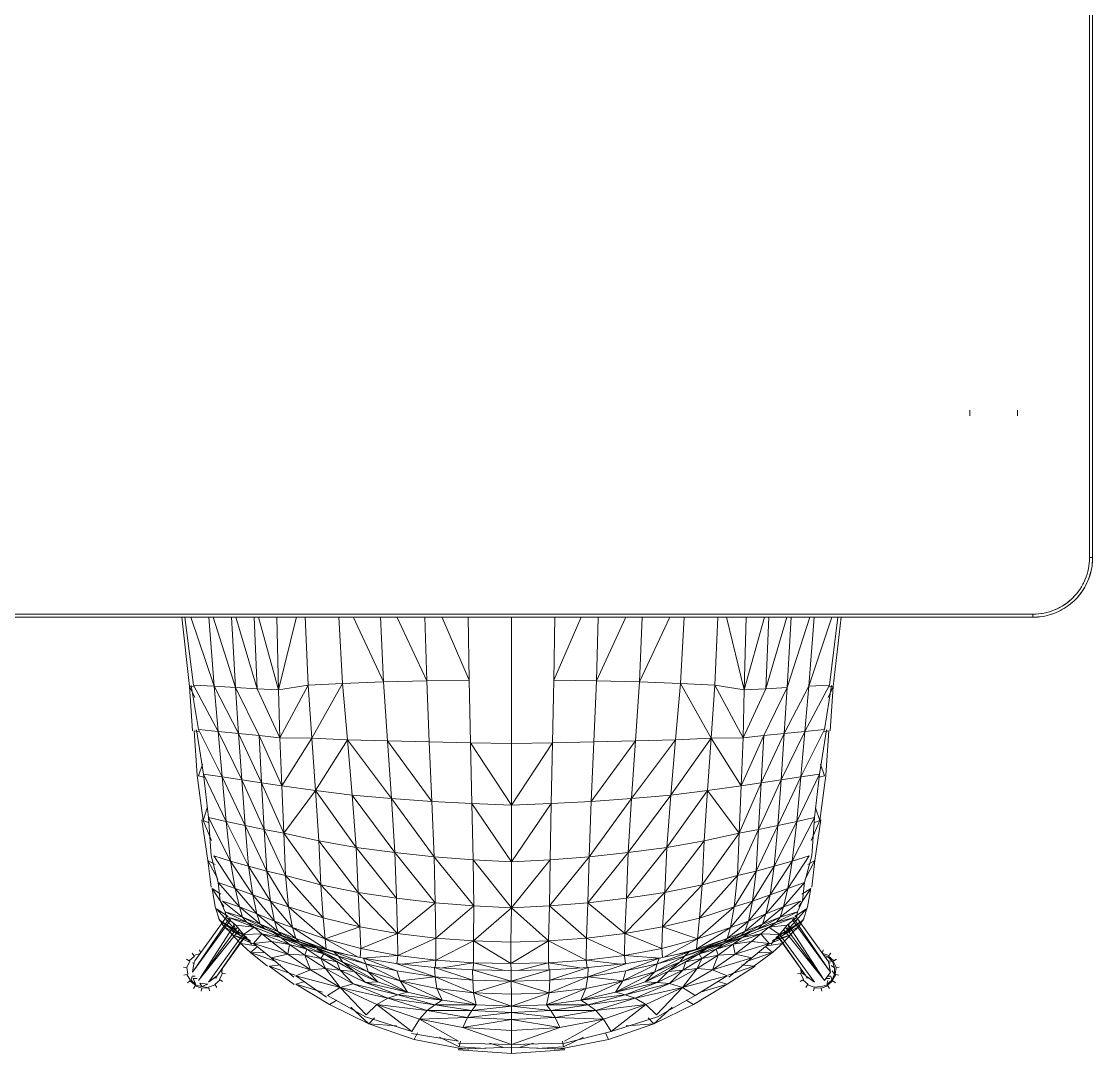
# Model space of a CAD drawing. Header units: millimetres. Extents: x 155927 to 295199, y -4084 to 97293.
# Drawn here: x 200464 to 201183, y 16152 to 16845 of the extents above; entities that cross this region are included whole.
import ezdxf

# ---------------------------------------------------------------- set-up
doc = ezdxf.new("R2010")
doc.units = ezdxf.units.MM
doc.header["$MEASUREMENT"] = 0
doc.layers.get('0').update_dxf_attribs({"linetype": 'CONTINUOUS'})
doc.layers.add('G-IMPT', color=8, linetype='CONTINUOUS', lineweight=9)

# ---------------------------------------------------------------- blocks, each defined once
blk = doc.blocks.new('OLA high stool - Kin high stool_dwg_KIN602 - GLIDES-1332775-Level 2')
at = {"layer": 'G-IMPT'}
for p, q in [((-8.325, 8.349), (-8.215, 8.496)), ((-8.264, 8.564), (-8.215, 8.496)), ((-8.203, 8.48), (-8.046, 8.574)), ((-8.066, 8.655), (-8.046, 8.574)), ((-8.041, 8.554), (-7.859, 8.581)), ((-7.848, 8.663), (-7.859, 8.581)), ((-7.859, 8.581), (-7.695, 8.499)), ((-7.643, 8.587), (-7.684, 8.516)), ((-7.684, 8.516), (-7.564, 8.377)), ((-8.413, 8.404), (-8.342, 8.359)), ((-8.342, 8.359), (-8.407, 8.184)), ((-8.325, 8.349), (-8.367, 8.178)), ((-8.367, 8.178), (-8.278, 8.234)), ((-8.308, 8.338), (-8.192, 8.463)), ((-8.308, 8.338), (-8.153, 8.41)), ((-8.298, 8.02), (-8.278, 8.234)), ((-8.192, 8.463), (-8.087, 8.441)), ((-8.153, 8.41), (-8.15, 8.309)), ((-8.087, 8.441), (-8.088, 8.354)), ((-7.738, 8.426), (-7.745, 8.372)), ((-7.483, 8.439), (-7.547, 8.389)), ((-7.547, 8.389), (-7.493, 8.226)), ((-7.392, 8.24), (-7.47, 8.219)), ((-8.407, 8.184), (-8.488, 8.199)), ((-8.48, 7.981), (-8.4, 7.998)), ((-8.407, 8.184), (-8.4, 7.998)), ((-8.4, 7.998), (-8.367, 8.178)), ((-8.322, 7.828), (-8.38, 8.002)), ((-8.367, 8.178), (-8.298, 8.02)), ((-8.389, 7.783), (-8.322, 7.828)), ((-8.185, 7.701), (-8.306, 7.84)), ((-8.229, 7.634), (-8.185, 7.701)), ((-8.01, 7.636), (-8.175, 7.718)), ((-8.133, 7.86), (-8.13, 7.788)), ((-8.13, 7.788), (-8.123, 7.847)), ((-7.893, 7.648), (-8.007, 7.656)), ((-8.025, 7.558), (-8.01, 7.636)), ((-8.185, -7.701), (-8.229, -7.634)), ((-8.01, -7.636), (-8.175, -7.718)), ((-8.01, -7.636), (-8.025, -7.558)), ((-8.322, -7.828), (-8.389, -7.783)), ((-8.322, -7.828), (-8.38, -8.002)), ((-8.185, -7.701), (-8.306, -7.84)), ((-8.133, -7.86), (-8.13, -7.788)), ((-8.13, -7.788), (-8.122, -7.846)), ((-8.004, -7.676), (-8.062, -7.763)), ((-7.893, -7.648), (-8.007, -7.656)), ((-8.004, -7.676), (-7.936, -7.679)), ((-8.488, -8.199), (-8.407, -8.184)), ((-8.4, -7.998), (-8.48, -7.981)), ((-8.4, -7.998), (-8.407, -8.184)), ((-8.407, -8.184), (-8.342, -8.359)), ((-8.38, -8.002), (-8.367, -8.178)), ((-8.325, -8.349), (-8.367, -8.178)), ((-8.342, -8.359), (-8.413, -8.404)), ((-8.325, -8.349), (-8.215, -8.496)), ((-8.308, -8.338), (-8.203, -8.357)), ((-8.308, -8.338), (-8.192, -8.463)), ((-8.203, -8.48), (-8.046, -8.574)), ((-8.192, -8.463), (-8.087, -8.441)), ((-8.192, -8.463), (-8.087, -8.441)), ((-8.192, -8.463), (-8.036, -8.535)), ((-8.153, -8.41), (-8.15, -8.309)), ((-8.087, -8.441), (-8.088, -8.354)), ((-8.036, -8.535), (-7.948, -8.474)), ((-8.036, -8.535), (-7.948, -8.474)), ((-7.866, -8.541), (-7.806, -8.451)), ((-7.866, -8.541), (-7.806, -8.451)), ((-7.866, -8.541), (-7.705, -8.482)), ((-7.738, -8.426), (-7.744, -8.372)), ((-7.705, -8.482), (-7.58, -8.365)), ((-7.705, -8.482), (-7.684, -8.376)), ((-7.705, -8.482), (-7.684, -8.376)), ((-7.684, -8.516), (-7.564, -8.377)), ((-7.58, -8.365), (-7.593, -8.299)), ((-7.58, -8.365), (-7.593, -8.299)), ((-7.58, -8.365), (-7.528, -8.251)), ((-7.547, -8.389), (-7.493, -8.226)), ((-7.547, -8.389), (-7.483, -8.439)), ((-7.47, -8.219), (-7.392, -8.24)), ((-8.215, -8.496), (-8.264, -8.564)), ((-8.046, -8.574), (-8.066, -8.655)), ((-8.041, -8.554), (-7.859, -8.581)), ((-8.036, -8.535), (-7.866, -8.541)), ((-7.859, -8.581), (-7.695, -8.499)), ((-7.859, -8.581), (-7.848, -8.663)), ((-7.684, -8.516), (-7.643, -8.587))]:
    blk.add_line(p, q, dxfattribs=at)
blk = doc.blocks.new('OLA high stool - Kin high stool_dwg_KIN602 - FRAME-1332777-Level 2')
at = {"layer": 'G-IMPT'}
for p, q in [((0.082, 16.677), (0.046, 16.703)), ((0.266, 16.861), (0.302, 16.835)), ((0.266, 16.861), (0.53, 16.819)), ((0.272, 16.857), (0.528, 16.816)), ((1.689, 15.884), (0.302, 16.835)), ((0.302, 16.835), (1.651, 15.849)), ((0.566, 16.793), (0.53, 16.819)), ((1.757, 15.93), (0.566, 16.793)), ((1.269, 15.517), (0, 16.437)), ((0.155, 16.219), (0, 16.437)), ((1.531, 15.739), (0.082, 16.677)), ((0.082, 16.677), (1.455, 15.673)), ((0.082, 16.677), (1.391, 15.62)), ((0.156, 16.222), (0.031, 16.396)), ((0.191, 16.192), (0.155, 16.218)), ((1.227, 15.473), (0.191, 16.192)), ((0.191, 16.192), (1.215, 15.46)), ((0, 0.425), (1.269, 1.344)), ((1.391, 1.242), (0.082, 0.184)), ((0.082, 0.184), (1.455, 1.188)), ((0.191, 0.669), (1.214, 1.401)), ((0.191, 0.669), (1.227, 1.388)), ((1.531, 1.122), (0.082, 0.184)), ((0.302, 0.026), (1.651, 1.013)), ((0.302, 0.026), (1.689, 0.978)), ((0.566, 0.068), (1.757, 0.931)), ((0, 0.425), (0.155, 0.643)), ((0.156, 0.64), (0.031, 0.465)), ((0.191, 0.669), (0.155, 0.643)), ((0.082, 0.184), (0.046, 0.158)), ((0.046, 0.158), (0.266, 0)), ((0.266, 0), (0.53, 0.043)), ((0.266, 0), (0.302, 0.026)), ((0.529, 0.044), (0.272, 0.004)), ((0.566, 0.068), (0.53, 0.043))]:
    blk.add_line(p, q, dxfattribs=at)
blk = doc.blocks.new('OLA high stool - Kin high stool_dwg_KIN602 - SHELL-V529-Level 2')
at = {"layer": 'G-IMPT'}
for p, q in [((-0.434, 8.506), (-1.605, 8.425)), ((-0.434, 8.506), (-0.723, 8.366)), ((-0.441, 8.398), (-0.434, 8.506)), ((-0.434, 8.506), (1.402, 8.713)), ((-0.397, 8.403), (1.402, 8.628)), ((-3.975, 8.149), (-2.784, 8.305)), ((-2.827, 8.128), (-2.792, 8.268)), ((-2.823, 7.646), (-1.571, 8.268)), ((-2.484, 8.166), (-2.792, 8.268)), ((-2.784, 8.305), (-1.609, 8.385)), ((-2.748, 8.137), (-1.576, 8.326)), ((-1.609, 8.385), (-1.628, 8.262)), ((-1.622, 7.753), (-0.397, 8.403)), ((-1.571, 8.268), (-1.622, 7.753)), ((-1.571, 8.268), (-0.404, 8.462)), ((-0.428, 7.859), (1.402, 8.471)), ((-0.397, 8.403), (-0.428, 7.859)), ((-5.733, 7.939), (-5.031, 8.022)), ((-4.908, 7.939), (-5.61, 7.749)), ((-5.031, 8.022), (-5.527, 7.763)), ((-5.031, 8.022), (-5.141, 7.829)), ((-5.047, 7.421), (-3.9, 8.007)), ((-3.961, 8.18), (-5.031, 8.022)), ((-3.9, 8.007), (-4.908, 7.939)), ((-3.975, 8.149), (-4.506, 7.925)), ((-4.038, 7.988), (-3.975, 8.149)), ((-4.004, 7.539), (-2.748, 8.137)), ((-3.9, 8.007), (-4.004, 7.539)), ((-3.638, 8.037), (-3.975, 8.149)), ((-3.9, 8.007), (-2.748, 8.137)), ((-2.748, 8.137), (-2.823, 7.646)), ((-0.428, 7.859), (1.403, 8.001)), ((-6.611, 7.712), (-6.98, 7.22)), ((-6.308, 7.795), (-6.884, 7.283)), ((-6.884, 7.283), (-6.611, 7.712)), ((-6.559, 7.738), (-6.783, 7.59)), ((-6.26, 7.828), (-6.611, 7.712)), ((-6.308, 7.795), (-6.511, 7.487)), ((-6.095, 7.695), (-6.386, 7.561)), ((-5.773, 7.909), (-6.26, 7.828)), ((-6.259, 7.187), (-5.61, 7.749)), ((-5.773, 7.909), (-6.247, 7.599)), ((-5.61, 7.749), (-6.095, 7.695)), ((-5.92, 7.678), (-5.773, 7.909)), ((-5.769, 7.303), (-4.91, 7.869)), ((-5.61, 7.749), (-5.769, 7.303)), ((-5.047, 7.421), (-4.91, 7.869)), ((-4.111, 7.04), (-2.823, 7.646)), ((-2.823, 7.646), (-4.004, 7.539)), ((-2.904, 7.127), (-1.622, 7.753)), ((-2.823, 7.646), (-2.904, 7.127)), ((-2.823, 7.646), (-1.622, 7.753)), ((-1.677, 7.21), (-0.428, 7.859)), ((-1.622, 7.753), (-1.677, 7.21)), ((-1.622, 7.753), (-0.428, 7.859)), ((-0.461, 7.289), (1.403, 7.886)), ((-0.428, 7.859), (-0.461, 7.289)), ((-6.962, 7.409), (-7.228, 7.164)), ((-6.783, 7.59), (-7.149, 6.902)), ((-6.783, 7.59), (-7.027, 7.157)), ((-6.74, 7.626), (-7.002, 7.356)), ((-6.795, 6.801), (-6.538, 7.471)), ((-6.541, 7.529), (-6.741, 7.285)), ((-6.662, 7.001), (-6.386, 7.561)), ((-6.662, 7.001), (-6.538, 7.471)), ((-6.386, 7.561), (-6.541, 7.529)), ((-6.529, 7.104), (-6.103, 7.637)), ((-6.529, 7.104), (-6.386, 7.561)), ((-6.259, 7.187), (-6.103, 7.637)), ((-5.939, 6.838), (-5.047, 7.421)), ((-5.769, 7.303), (-5.047, 7.421)), ((-5.185, 6.946), (-4.004, 7.539)), ((-5.185, 6.946), (-5.047, 7.421)), ((-5.047, 7.421), (-4.004, 7.539)), ((-4.004, 7.539), (-4.111, 7.04)), ((-0.461, 7.289), (1.403, 7.396)), ((-7.461, 6.9), (-7.191, 7.197)), ((-7.228, 7.164), (-7.287, 6.741)), ((-7.002, 7.356), (-7.257, 6.779)), ((-6.985, 7.081), (-7.247, 6.867)), ((-7.161, 6.888), (-7.027, 7.157)), ((-7.002, 7.356), (-7.149, 6.902)), ((-7.027, 7.157), (-7.149, 6.902)), ((-6.884, 7.283), (-7.072, 6.985)), ((-7.002, 7.18), (-6.884, 7.283)), ((-7.001, 7.063), (-6.884, 7.283)), ((-6.741, 7.285), (-6.985, 7.081)), ((-6.97, 6.594), (-6.985, 7.081)), ((-6.985, 7.081), (-6.795, 6.801)), ((-6.668, 7.352), (-6.884, 7.283)), ((-6.84, 6.521), (-6.529, 7.104)), ((-6.795, 6.801), (-6.741, 7.285)), ((-6.715, 6.636), (-6.259, 7.187)), ((-6.529, 7.104), (-6.715, 6.636)), ((-6.662, 7.001), (-6.529, 7.104)), ((-6.529, 7.104), (-6.259, 7.187)), ((-6.444, 6.724), (-5.769, 7.303)), ((-6.444, 6.724), (-6.259, 7.187)), ((-6.259, 7.187), (-5.769, 7.303)), ((-5.769, 7.303), (-5.939, 6.838)), ((-4.213, 6.533), (-2.904, 7.127)), ((-4.111, 7.04), (-2.904, 7.127)), ((-2.982, 6.602), (-1.677, 7.21)), ((-2.904, 7.127), (-2.982, 6.602)), ((-2.904, 7.127), (-1.677, 7.21)), ((-1.731, 6.668), (-0.461, 7.289)), ((-1.731, 6.668), (-1.677, 7.21)), ((-1.677, 7.21), (-0.461, 7.289)), ((-0.461, 7.289), (-0.493, 6.722)), ((-0.493, 6.722), (1.403, 7.281)), ((-7.461, 6.9), (-7.822, 6.442)), ((-7.461, 6.9), (-7.701, 6.215)), ((-7.229, 6.813), (-7.602, 6.35)), ((-7.504, 5.91), (-7.229, 6.813)), ((-7.47, 6.514), (-7.461, 6.9)), ((-7.309, 6.714), (-7.461, 6.9)), ((-7.176, 6.343), (-7.229, 6.813)), ((-7.229, 6.813), (-6.97, 6.594)), ((-7.075, 7.042), (-7.119, 6.934)), ((-7.071, 6.094), (-6.795, 6.801)), ((-6.97, 6.594), (-6.795, 6.801)), ((-6.931, 6.309), (-6.662, 7.001)), ((-6.84, 6.521), (-6.662, 7.001)), ((-6.795, 6.801), (-6.662, 7.001)), ((-6.632, 6.261), (-5.939, 6.838)), ((-6.444, 6.724), (-5.939, 6.838)), ((-6.107, 6.368), (-5.185, 6.946)), ((-5.939, 6.838), (-6.107, 6.368)), ((-5.939, 6.838), (-5.185, 6.946)), ((-5.315, 6.465), (-4.111, 7.04)), ((-5.315, 6.465), (-5.185, 6.946)), ((-5.185, 6.946), (-4.111, 7.04)), ((-4.111, 7.04), (-4.213, 6.533)), ((-0.493, 6.722), (1.404, 6.8)), ((-6.97, 6.594), (-7.249, 5.861)), ((-7.176, 6.343), (-6.97, 6.594)), ((-7.104, 5.833), (-6.84, 6.521)), ((-7.071, 6.094), (-6.97, 6.594)), ((-7.004, 6.109), (-6.715, 6.636)), ((-6.953, 6.25), (-6.84, 6.521)), ((-6.931, 6.309), (-6.84, 6.521)), ((-6.913, 6.172), (-6.444, 6.724)), ((-6.913, 6.172), (-6.715, 6.636)), ((-6.715, 6.636), (-6.84, 6.521)), ((-6.715, 6.636), (-6.444, 6.724)), ((-6.632, 6.261), (-6.444, 6.724)), ((-5.432, 5.974), (-4.213, 6.533)), ((-4.213, 6.533), (-5.315, 6.465)), ((-4.306, 6.017), (-2.982, 6.602)), ((-4.213, 6.533), (-4.306, 6.017)), ((-4.213, 6.533), (-2.982, 6.602)), ((-3.057, 6.07), (-1.731, 6.668)), ((-2.982, 6.602), (-3.057, 6.07)), ((-1.731, 6.668), (-2.982, 6.602)), ((-0.493, 6.722), (-1.786, 6.121)), ((-1.786, 6.121), (-1.731, 6.668)), ((-0.493, 6.722), (-0.525, 6.154)), ((-0.525, 6.154), (1.404, 6.684)), ((-8.309, 5.741), (-7.829, 6.402)), ((-7.602, 6.35), (-8.113, 5.749)), ((-7.829, 6.402), (-8.065, 5.719)), ((-7.926, 5.31), (-7.602, 6.35)), ((-7.829, 6.402), (-7.791, 6.093)), ((-7.602, 6.35), (-7.504, 5.91)), ((-7.504, 5.91), (-7.176, 6.343)), ((-7.249, 5.861), (-7.176, 6.343)), ((-6.931, 6.309), (-7.222, 5.62)), ((-7.104, 5.833), (-6.931, 6.309)), ((-7.091, 5.7), (-6.632, 6.261)), ((-6.931, 6.309), (-7.071, 6.094)), ((-6.913, 6.172), (-6.632, 6.261)), ((-6.802, 5.788), (-6.107, 6.368)), ((-6.802, 5.788), (-6.632, 6.261)), ((-6.632, 6.261), (-6.107, 6.368)), ((-6.258, 5.888), (-5.315, 6.465)), ((-6.107, 6.368), (-6.258, 5.888)), ((-6.107, 6.368), (-5.315, 6.465)), ((-5.432, 5.974), (-5.315, 6.465)), ((-7.071, 6.094), (-7.377, 5.411)), ((-7.071, 6.094), (-7.249, 5.861)), ((-7.222, 5.62), (-7.071, 6.094)), ((-7.141, 5.722), (-6.913, 6.172)), ((-7.091, 5.7), (-6.913, 6.172)), ((-6.913, 6.172), (-7.019, 6.067)), ((-6.552, 4.975), (-5.432, 5.974)), ((-6.258, 5.888), (-5.432, 5.974)), ((-5.678, 5.037), (-4.306, 6.017)), ((-5.678, 5.037), (-5.432, 5.974)), ((-5.432, 5.974), (-4.306, 6.017)), ((-4.306, 6.017), (-4.515, 5.088)), ((-4.306, 6.017), (-3.057, 6.07)), ((-4.306, 6.017), (-3.185, 5.176)), ((-3.057, 6.07), (-3.185, 5.176)), ((-3.057, 6.07), (-1.786, 6.121)), ((-3.057, 6.07), (-1.797, 5.276)), ((-1.797, 5.276), (-1.786, 6.121)), ((-1.786, 6.121), (-0.525, 6.154)), ((-1.786, 6.121), (-0.399, 5.369)), ((1.404, 6.204), (-0.525, 6.154)), ((-0.525, 6.154), (1.405, 5.68)), ((-0.525, 6.154), (-0.399, 5.369)), ((-8.835, 4.811), (-8.303, 5.701)), ((-8.644, 4.891), (-8.078, 5.701)), ((-8.303, 5.701), (-8.514, 4.995)), ((-8.392, 4.523), (-8.078, 5.701)), ((-8.228, 5.458), (-8.303, 5.701)), ((-7.926, 5.31), (-8.078, 5.701)), ((-7.504, 5.91), (-7.926, 5.31)), ((-7.533, 5.461), (-7.504, 5.91)), ((-7.533, 5.461), (-7.249, 5.861)), ((-7.249, 5.861), (-7.504, 5.91)), ((-7.378, 4.894), (-6.802, 5.788)), ((-7.378, 4.894), (-7.091, 5.7)), ((-7.249, 5.861), (-7.377, 5.411)), ((-7.35, 5.185), (-7.104, 5.833)), ((-7.327, 5.128), (-7.091, 5.7)), ((-7.265, 5.354), (-7.104, 5.833)), ((-7.222, 5.62), (-7.104, 5.833)), ((-7.178, 5.613), (-7.091, 5.7)), ((-7.107, 4.921), (-6.258, 5.888)), ((-7.107, 4.921), (-6.802, 5.788)), ((-6.802, 5.788), (-7.091, 5.7)), ((-6.802, 5.788), (-6.258, 5.888)), ((-6.258, 5.888), (-6.552, 4.975)), ((-7.533, 5.461), (-7.926, 5.31)), ((-7.891, 4.911), (-7.533, 5.461)), ((-7.623, 5.036), (-7.533, 5.461)), ((-7.377, 5.411), (-7.623, 5.036)), ((-7.377, 5.411), (-7.533, 5.461)), ((-7.222, 5.62), (-7.498, 4.96)), ((-7.498, 4.96), (-7.377, 5.411)), ((-7.377, 5.411), (-7.222, 5.62)), ((-7.222, 5.62), (-7.353, 5.185)), ((1.405, 5.454), (-0.399, 5.369)), ((-7.926, 5.31), (-8.392, 4.523)), ((-7.891, 4.911), (-7.926, 5.31)), ((-7.723, 4.452), (-7.365, 5.145)), ((-7.56, 4.571), (-7.265, 5.354)), ((-7.56, 4.571), (-7.365, 5.145)), ((-7.365, 5.145), (-7.498, 4.96)), ((-7.445, 4.695), (-7.265, 5.354)), ((-7.265, 5.354), (-7.346, 5.185)), ((-4.692, 4.102), (-3.185, 5.176)), ((-4.515, 5.088), (-3.185, 5.176)), ((-3.307, 4.208), (-3.185, 5.176)), ((-3.185, 5.176), (-1.797, 5.276)), ((-3.185, 5.176), (-1.841, 4.334)), ((-1.797, 5.276), (-1.841, 4.334)), ((-0.399, 5.369), (-1.797, 5.276)), ((-1.797, 5.276), (-0.352, 4.46)), ((-0.399, 5.369), (-0.352, 4.46)), ((-9.161, 3.857), (-8.6, 4.857)), ((-8.6, 4.857), (-8.392, 4.523)), ((-7.891, 4.911), (-8.392, 4.523)), ((-7.891, 4.911), (-8.289, 4.181)), ((-7.965, 4.146), (-7.498, 4.96)), ((-7.928, 4.528), (-7.623, 5.036)), ((-7.928, 4.528), (-7.891, 4.911)), ((-7.623, 5.036), (-7.891, 4.911)), ((-7.723, 4.452), (-7.498, 4.96)), ((-7.708, 4.611), (-7.623, 5.036)), ((-7.708, 4.611), (-7.498, 4.96)), ((-7.498, 4.96), (-7.623, 5.036)), ((-7.586, 4.046), (-7.107, 4.921)), ((-7.518, 4.363), (-7.378, 4.894)), ((-7.472, 4.571), (-7.378, 4.894)), ((-7.378, 4.894), (-7.107, 4.921)), ((-7.107, 4.921), (-7.355, 3.982)), ((-6.552, 4.975), (-7.107, 4.921)), ((-7.107, 4.921), (-6.787, 4.004)), ((-6.787, 4.004), (-5.678, 5.037)), ((-6.787, 4.004), (-6.552, 4.975)), ((-6.552, 4.975), (-5.678, 5.037)), ((-5.877, 4.047), (-4.515, 5.088)), ((-5.678, 5.037), (-5.877, 4.047)), ((-5.678, 5.037), (-4.515, 5.088)), ((-4.515, 5.088), (-4.692, 4.102)), ((-9.351, 3.765), (-8.835, 4.811)), ((-8.72, 4.618), (-8.835, 4.811)), ((-7.973, 3.786), (-7.56, 4.571)), ((-7.965, 4.146), (-7.708, 4.611)), ((-7.708, 4.611), (-7.928, 4.528)), ((-7.767, 3.851), (-7.445, 4.695)), ((-7.767, 3.851), (-7.56, 4.571)), ((-7.723, 4.452), (-7.56, 4.571)), ((-7.616, 3.911), (-7.445, 4.695)), ((-7.56, 4.571), (-7.445, 4.695)), ((-0.352, 4.46), (1.406, 4.56)), ((-8.906, 4.247), (-9.351, 3.765)), ((-9.111, 3.837), (-8.392, 4.523)), ((-8.392, 4.523), (-8.843, 3.556)), ((-8.392, 4.523), (-8.675, 3.27)), ((-8.392, 4.523), (-8.289, 4.181)), ((-7.928, 4.528), (-8.289, 4.181)), ((-7.928, 4.528), (-8.261, 3.856)), ((-8.242, 3.532), (-7.723, 4.452)), ((-7.973, 3.786), (-7.723, 4.452)), ((-7.965, 4.146), (-7.928, 4.528)), ((-7.723, 4.452), (-7.965, 4.146)), ((-3.394, 3.168), (-1.841, 4.334)), ((-3.307, 4.208), (-1.841, 4.334)), ((-1.867, 3.272), (-1.841, 4.334)), ((-1.841, 4.334), (-0.352, 4.46)), ((-0.352, 4.46), (-0.307, 3.377)), ((-8.675, 3.27), (-8.289, 4.181)), ((-8.289, 4.181), (-8.585, 3.006)), ((-7.965, 4.146), (-8.261, 3.856)), ((-8.242, 3.532), (-7.965, 4.146)), ((-7.597, 3.995), (-7.355, 3.982)), ((-7.355, 3.982), (-7.541, 3.001)), ((-7.355, 3.982), (-6.787, 4.004)), ((-7.355, 3.982), (-6.963, 3.009)), ((-6.963, 3.009), (-5.877, 4.047)), ((-6.787, 4.004), (-6.963, 3.009)), ((-6.787, 4.004), (-5.877, 4.047)), ((-6.024, 3.035), (-4.692, 4.102)), ((-6.024, 3.035), (-5.877, 4.047)), ((-5.877, 4.047), (-4.692, 4.102)), ((-4.821, 3.081), (-3.307, 4.208)), ((-4.692, 4.102), (-4.821, 3.081)), ((-4.692, 4.102), (-3.307, 4.208)), ((-3.307, 4.208), (-3.394, 3.168)), ((-0.307, 3.377), (1.406, 4.184)), ((-9.761, 2.567), (-9.351, 3.765)), ((-9.554, 2.632), (-9.161, 3.857)), ((-9.351, 3.765), (-9.406, 3.035)), ((-9.192, 3.616), (-9.351, 3.765)), ((-9.111, 3.837), (-8.843, 3.556)), ((-8.261, 3.856), (-8.585, 3.006)), ((-8.261, 3.856), (-8.509, 2.746)), ((-8.509, 2.746), (-7.973, 3.786)), ((-8.261, 3.856), (-8.242, 3.532)), ((-8.242, 3.532), (-7.973, 3.786)), ((-8.217, 2.942), (-7.767, 3.851)), ((-8.217, 2.942), (-7.973, 3.786)), ((-7.973, 3.786), (-7.767, 3.851)), ((-7.948, 3.026), (-7.616, 3.911)), ((-7.767, 3.851), (-7.948, 3.026)), ((-7.767, 3.851), (-7.616, 3.911)), ((-7.754, 3.053), (-7.616, 3.911)), ((-7.61, 3.939), (-7.541, 3.001)), ((-9.554, 2.632), (-8.843, 3.556)), ((-8.843, 3.556), (-9.228, 2.432)), ((-8.843, 3.556), (-8.996, 2.227)), ((-8.843, 3.556), (-8.675, 3.27)), ((-8.242, 3.532), (-8.509, 2.746)), ((-0.307, 3.377), (1.407, 3.456)), ((-8.675, 3.27), (-8.996, 2.227)), ((-8.675, 3.27), (-8.851, 2.028)), ((-8.585, 3.006), (-8.675, 3.27)), ((-4.935, 2.045), (-3.394, 3.168)), ((-4.821, 3.081), (-3.394, 3.168)), ((-3.471, 2.102), (-1.867, 3.272)), ((-3.394, 3.168), (-3.471, 2.102)), ((-3.394, 3.168), (-1.867, 3.272)), ((-1.867, 3.272), (-1.895, 2.171)), ((-0.307, 3.377), (-1.867, 3.272)), ((-0.307, 3.377), (-0.279, 2.24)), ((-8.585, 3.006), (-8.851, 2.028)), ((-8.585, 3.006), (-8.727, 1.831)), ((-8.727, 1.831), (-8.217, 2.942)), ((-8.585, 3.006), (-8.509, 2.746)), ((-8.509, 2.746), (-8.217, 2.942)), ((-8.217, 2.942), (-8.417, 1.968)), ((-7.948, 3.026), (-8.217, 2.942)), ((-8.106, 2.018), (-8.217, 2.942)), ((-8.106, 2.018), (-7.754, 3.053)), ((-8.106, 2.018), (-7.948, 3.026)), ((-7.863, 2.033), (-7.754, 3.053)), ((-7.772, 2.888), (-7.664, 1.994)), ((-7.541, 3.001), (-7.764, 3.025)), ((-7.541, 3.001), (-7.664, 1.994)), ((-6.963, 3.009), (-7.541, 3.001)), ((-7.541, 3.001), (-7.084, 1.999)), ((-6.963, 3.009), (-7.084, 1.999)), ((-6.963, 3.009), (-6.024, 3.035)), ((-6.148, 2.013), (-6.963, 3.009)), ((-6.148, 2.013), (-4.821, 3.081)), ((-6.148, 2.013), (-6.024, 3.035)), ((-6.024, 3.035), (-4.821, 3.081)), ((-4.821, 3.081), (-4.935, 2.045)), ((-0.279, 2.24), (1.407, 3.026)), ((-9.994, 1.391), (-9.761, 2.567)), ((-9.604, 2.642), (-9.807, 1.398)), ((-9.584, 2.486), (-9.761, 2.567)), ((-9.228, 2.432), (-9.554, 2.632)), ((-8.727, 1.831), (-8.509, 2.746)), ((-9.807, 1.398), (-9.228, 2.432)), ((-9.447, 1.28), (-9.228, 2.432)), ((-9.228, 2.432), (-8.996, 2.227)), ((-9.228, 2.432), (-9.179, 1.159)), ((-0.279, 2.24), (1.408, 2.29)), ((-8.996, 2.227), (-9.179, 1.159)), ((-8.996, 2.227), (-9.001, 1.044)), ((-8.851, 2.028), (-9.001, 1.044)), ((-8.996, 2.227), (-8.851, 2.028)), ((-8.851, 2.028), (-8.727, 1.831)), ((-8.851, 2.028), (-8.847, 0.931)), ((-8.529, 1), (-8.106, 2.018)), ((-8.417, 1.968), (-8.106, 2.018)), ((-8.193, 1.022), (-7.863, 2.033)), ((-8.193, 1.022), (-8.106, 2.018)), ((-7.863, 2.033), (-8.106, 2.018)), ((-7.922, 1.026), (-7.863, 2.033)), ((-7.87, 2.012), (-7.664, 1.994)), ((-7.664, 1.994), (-7.733, 0.999)), ((-7.664, 1.994), (-7.084, 1.999)), ((-7.664, 1.994), (-7.159, 1)), ((-7.159, 1), (-7.084, 1.999)), ((-7.084, 1.999), (-6.148, 2.013)), ((-6.231, 0.998), (-7.084, 1.999)), ((-6.231, 0.998), (-4.935, 2.045)), ((-6.148, 2.013), (-6.231, 0.998)), ((-6.148, 2.013), (-4.935, 2.045)), ((-4.935, 2.045), (-5.013, 1.015)), ((-4.935, 2.045), (-3.471, 2.102)), ((-3.471, 2.102), (-3.526, 1.044)), ((-3.471, 2.102), (-1.895, 2.171)), ((-1.895, 2.171), (-1.919, 1.08)), ((-1.895, 2.171), (-0.279, 2.24)), ((-0.279, 2.24), (-0.27, 1.115)), ((-9.704, 1.902), (-9.955, 1.379)), ((-8.847, 0.931), (-8.417, 1.968)), ((-8.847, 0.931), (-8.727, 1.831)), ((-8.727, 1.831), (-8.417, 1.968)), ((-8.417, 1.968), (-8.529, 1)), ((-7.872, 1.826), (-7.733, 0.999)), ((-0.27, 1.115), (1.408, 1.843)), ((-10.136, 0.001), (-10.033, 1.403)), ((-10.021, 1.13), (-9.994, 1.391)), ((-9.97, 0), (-10.02, 1.412)), ((-9.955, 1.379), (-10, 0.674)), ((-9.811, 1.346), (-9.955, 1.379)), ((-9.899, 0), (-9.859, 1.407)), ((-9.899, 0), (-9.447, 1.28)), ((-9.523, 0), (-9.447, 1.28)), ((-9.179, 1.159), (-9.447, 1.28)), ((-9.447, 1.28), (-9.239, 0)), ((-9.179, 1.159), (-9.239, 0)), ((-9.179, 1.159), (-9.001, 1.044)), ((-9.179, 1.159), (-9.05, 0)), ((-0.27, 1.115), (1.409, 1.14)), ((-9.001, 1.044), (-9.05, 0)), ((-9.001, 1.044), (-8.847, 0.931)), ((-9.001, 1.044), (-8.884, 0)), ((-8.884, 0), (-8.529, 1)), ((-8.884, 0), (-8.847, 0.931)), ((-8.529, 1), (-8.847, 0.931)), ((-8.529, 1), (-8.565, 0)), ((-8.529, 1), (-8.193, 1.022)), ((-8.529, 1), (-8.221, 0.003)), ((-8.221, 0.003), (-7.922, 1.026)), ((-8.221, 0.003), (-8.193, 1.022)), ((-7.922, 1.026), (-8.193, 1.022)), ((-7.94, 0.005), (-7.922, 1.026)), ((-7.733, 0.999), (-7.937, 0.194)), ((-7.733, 0.999), (-7.926, 1.01)), ((-7.159, 1), (-7.758, 0.012)), ((-7.733, 0.999), (-7.758, 0.012)), ((-7.159, 1), (-7.733, 0.999)), ((-7.194, 0.013), (-7.159, 1)), ((-7.159, 1), (-6.231, 0.998)), ((-6.286, -0.006), (-7.159, 1)), ((-6.286, -0.006), (-5.013, 1.015)), ((-6.231, 0.998), (-6.286, -0.006)), ((-6.231, 0.998), (-5.013, 1.015)), ((-5.068, -0.006), (-3.526, 1.044)), ((-5.013, 1.015), (-5.068, -0.006)), ((-3.526, 1.044), (-5.013, 1.015)), ((-3.567, -0.006), (-1.919, 1.08)), ((-3.526, 1.044), (-3.567, -0.006)), ((-3.526, 1.044), (-1.919, 1.08)), ((-1.919, 1.08), (-1.941, -0.004)), ((-1.919, 1.08), (-0.27, 1.115)), ((-9.861, 0.582), (-9.979, 0.204)), ((-10.136, 0.001), (-9.97, 0)), ((-10.033, -1.403), (-10.136, 0.001)), ((-9.899, 0), (-9.97, 0)), ((-9.899, 0), (-9.523, 0)), ((-9.523, 0), (-9.239, 0)), ((-9.447, -1.28), (-9.523, 0)), ((-9.239, 0), (-9.447, -1.28)), ((-9.239, 0), (-9.05, 0)), ((-9.239, 0), (-9.179, -1.159)), ((-9.05, 0), (-9.179, -1.159)), ((-9.05, 0), (-8.884, 0)), ((-9.05, 0), (-9.001, -1.044)), ((-8.884, 0), (-9.001, -1.044)), ((-8.884, 0), (-8.565, 0)), ((-8.847, -0.931), (-8.884, 0)), ((-8.529, -0.999), (-8.884, 0)), ((-8.565, 0), (-8.221, 0.003)), ((-8.565, 0), (-8.529, -0.999)), ((-8.221, 0.003), (-8.529, -0.999)), ((-8.221, 0.003), (-7.94, 0.005)), ((-8.193, -1.018), (-8.221, 0.003)), ((-7.922, -1.019), (-8.221, 0.003)), ((-7.94, 0.009), (-7.758, 0.012)), ((-7.922, -1.019), (-7.94, 0.005)), ((-7.758, 0.012), (-7.194, 0.013)), ((-7.758, 0.012), (-7.159, -0.978)), ((-7.758, 0.012), (-7.734, -0.979)), ((-7.194, 0.013), (-6.286, -0.006)), ((-7.159, -0.978), (-7.194, 0.013)), ((-10.02, -1.412), (-9.97, 0)), ((-9.979, -0.205), (-9.861, -0.582)), ((-9.447, -1.28), (-9.899, 0)), ((-9.859, -1.407), (-9.899, 0)), ((-7.937, -0.176), (-7.734, -0.979)), ((-7.159, -0.978), (-6.286, -0.006)), ((-6.286, -0.006), (-5.068, -0.006)), ((-5.013, -1.025), (-6.286, -0.006)), ((-6.286, -0.006), (-6.23, -1.008)), ((-5.068, -0.006), (-3.567, -0.006)), ((-3.526, -1.053), (-5.068, -0.006)), ((-5.068, -0.006), (-5.013, -1.025)), ((-3.567, -0.006), (-1.941, -0.004)), ((-3.526, -1.053), (-3.567, -0.006)), ((-1.918, -1.087), (-3.567, -0.006)), ((-1.941, -0.004), (-0.275, -0.003)), ((-1.941, -0.004), (-1.918, -1.087)), ((-0.275, -0.003), (1.41, -0.003)), ((-10, -0.675), (-9.955, -1.379)), ((-9.994, -1.391), (-10.021, -1.13)), ((-9.001, -1.044), (-9.179, -1.159)), ((-8.847, -0.931), (-9.001, -1.044)), ((-9.001, -1.044), (-8.851, -2.028)), ((-9.001, -1.044), (-8.996, -2.227)), ((-8.847, -0.931), (-8.851, -2.028)), ((-8.727, -1.831), (-8.847, -0.931)), ((-8.418, -1.967), (-8.847, -0.931)), ((-8.529, -0.999), (-8.847, -0.931)), ((-8.529, -0.999), (-8.193, -1.018)), ((-8.107, -2.015), (-8.529, -0.999)), ((-8.529, -0.999), (-8.418, -1.967)), ((-8.107, -2.015), (-8.193, -1.018)), ((-7.864, -2.026), (-8.193, -1.018)), ((-7.922, -1.019), (-8.193, -1.018)), ((-7.734, -0.979), (-7.929, -0.993)), ((-7.864, -2.026), (-7.922, -1.019)), ((-7.734, -0.979), (-7.872, -1.806)), ((-7.159, -0.978), (-7.734, -0.979)), ((-7.734, -0.979), (-7.666, -1.978)), ((-7.159, -0.978), (-7.666, -1.978)), ((-7.086, -1.982), (-7.159, -0.978)), ((-6.23, -1.008), (-7.159, -0.978)), ((-7.086, -1.982), (-6.23, -1.008)), ((-6.23, -1.008), (-5.013, -1.025)), ((-4.935, -2.053), (-6.23, -1.008)), ((-6.23, -1.008), (-6.148, -2.021)), ((-5.013, -1.025), (-3.526, -1.053)), ((-5.013, -1.025), (-4.935, -2.053)), ((-3.471, -2.11), (-3.526, -1.053)), ((-3.526, -1.053), (-1.918, -1.087)), ((-1.918, -1.087), (-0.27, -1.12)), ((-1.918, -1.087), (-1.894, -2.177)), ((-0.27, -1.12), (-0.279, -2.244)), ((1.402, -1.844), (-0.27, -1.12)), ((1.411, -1.145), (-0.27, -1.12)), ((-9.761, -2.567), (-9.994, -1.391)), ((-9.811, -1.346), (-9.955, -1.379)), ((-9.955, -1.379), (-9.704, -1.902)), ((-9.554, -2.632), (-9.859, -1.407)), ((-9.228, -2.432), (-9.807, -1.398)), ((-9.179, -1.159), (-9.447, -1.28)), ((-9.228, -2.432), (-9.447, -1.28)), ((-9.179, -1.159), (-9.228, -2.432)), ((-9.179, -1.159), (-8.996, -2.227)), ((-8.851, -2.028), (-8.727, -1.831)), ((-8.509, -2.746), (-8.727, -1.831)), ((-8.727, -1.831), (-8.584, -3.006)), ((-8.727, -1.831), (-8.418, -1.967)), ((-8.217, -2.942), (-8.727, -1.831)), ((-8.418, -1.967), (-8.107, -2.015)), ((-8.418, -1.967), (-8.217, -2.942)), ((-7.872, -1.999), (-7.666, -1.978)), ((-7.666, -1.978), (-7.773, -2.877)), ((-7.666, -1.978), (-7.086, -1.982)), ((-7.666, -1.978), (-7.542, -2.989)), ((-8.996, -2.227), (-9.228, -2.432)), ((-8.996, -2.227), (-8.851, -2.028)), ((-8.996, -2.227), (-8.675, -3.27)), ((-8.996, -2.227), (-8.843, -3.556)), ((-8.851, -2.028), (-8.584, -3.006)), ((-8.851, -2.028), (-8.675, -3.27)), ((-8.217, -2.942), (-8.107, -2.015)), ((-7.948, -3.023), (-8.107, -2.015)), ((-7.755, -3.048), (-8.107, -2.015)), ((-7.864, -2.026), (-8.107, -2.015)), ((-7.755, -3.048), (-7.864, -2.026)), ((-7.086, -1.982), (-7.542, -2.989)), ((-7.086, -1.982), (-6.965, -2.996)), ((-6.148, -2.021), (-7.086, -1.982)), ((-6.965, -2.996), (-6.148, -2.021)), ((-6.148, -2.021), (-4.935, -2.053)), ((-6.024, -3.041), (-6.148, -2.021)), ((-4.821, -3.087), (-6.148, -2.021)), ((-4.935, -2.053), (-3.471, -2.11)), ((-3.394, -3.173), (-4.935, -2.053)), ((-4.935, -2.053), (-4.821, -3.087)), ((-1.867, -3.277), (-3.471, -2.11)), ((-3.471, -2.11), (-3.394, -3.173)), ((-1.894, -2.177), (-3.471, -2.11)), ((-1.894, -2.177), (-0.279, -2.244)), ((-1.894, -2.177), (-1.867, -3.277)), ((-0.279, -2.244), (-0.307, -3.381)), ((-0.279, -2.244), (1.402, -2.293)), ((1.403, -3.026), (-0.279, -2.244)), ((-9.584, -2.486), (-9.761, -2.567)), ((-9.554, -2.632), (-9.228, -2.432)), ((-9.228, -2.432), (-8.843, -3.556)), ((-9.351, -3.765), (-9.761, -2.567)), ((-8.843, -3.556), (-9.554, -2.632)), ((-9.161, -3.857), (-9.554, -2.632)), ((-8.509, -2.746), (-8.584, -3.006)), ((-7.973, -3.786), (-8.509, -2.746)), ((-8.509, -2.746), (-8.242, -3.532)), ((-8.217, -2.942), (-8.509, -2.746)), ((-8.509, -2.746), (-8.261, -3.855)), ((-9.406, -3.035), (-9.351, -3.765)), ((-8.675, -3.27), (-8.584, -3.006)), ((-8.584, -3.006), (-8.261, -3.855)), ((-8.584, -3.006), (-8.288, -4.181)), ((-8.217, -2.942), (-7.948, -3.023)), ((-7.973, -3.786), (-8.217, -2.942)), ((-7.767, -3.85), (-8.217, -2.942)), ((-7.616, -3.908), (-7.948, -3.023)), ((-7.948, -3.023), (-7.767, -3.85)), ((-7.542, -2.989), (-7.766, -3.016)), ((-7.616, -3.908), (-7.755, -3.048)), ((-7.542, -2.989), (-7.611, -3.933)), ((-7.542, -2.989), (-7.356, -3.974)), ((-6.965, -2.996), (-7.542, -2.989)), ((-6.965, -2.996), (-7.356, -3.974)), ((-5.876, -4.055), (-6.965, -2.996)), ((-6.965, -2.996), (-6.789, -3.996)), ((-6.024, -3.041), (-6.965, -2.996)), ((-5.876, -4.055), (-6.024, -3.041)), ((-6.024, -3.041), (-4.821, -3.087)), ((-4.691, -4.11), (-6.024, -3.041)), ((-3.306, -4.215), (-4.821, -3.087)), ((-4.821, -3.087), (-4.691, -4.11)), ((-3.394, -3.173), (-4.821, -3.087)), ((-8.843, -3.556), (-8.675, -3.27)), ((-8.675, -3.27), (-8.288, -4.181)), ((-8.675, -3.27), (-8.392, -4.523)), ((-1.84, -4.34), (-3.394, -3.173)), ((-3.394, -3.173), (-3.306, -4.215)), ((-1.867, -3.277), (-3.394, -3.173)), ((-1.84, -4.34), (-1.867, -3.277)), ((-1.867, -3.277), (-0.307, -3.381)), ((-0.307, -3.381), (-0.351, -4.465)), ((-0.307, -3.381), (1.403, -3.459)), ((1.403, -4.185), (-0.307, -3.381)), ((-9.192, -3.616), (-9.351, -3.765)), ((-9.111, -3.837), (-8.843, -3.556)), ((-8.843, -3.556), (-8.392, -4.523)), ((-8.261, -3.855), (-8.242, -3.532)), ((-8.242, -3.532), (-7.973, -3.786)), ((-7.965, -4.146), (-8.242, -3.532)), ((-7.723, -4.452), (-8.242, -3.532)), ((-9.351, -3.765), (-8.835, -4.811)), ((-9.351, -3.765), (-8.906, -4.247)), ((-9.161, -3.857), (-8.6, -4.857)), ((-8.392, -4.523), (-9.111, -3.837)), ((-8.261, -3.855), (-8.288, -4.181)), ((-8.261, -3.855), (-7.965, -4.146)), ((-8.261, -3.855), (-7.928, -4.528)), ((-7.723, -4.452), (-7.973, -3.786)), ((-7.973, -3.786), (-7.767, -3.85)), ((-7.56, -4.571), (-7.973, -3.786)), ((-7.767, -3.85), (-7.616, -3.908)), ((-7.56, -4.571), (-7.767, -3.85)), ((-7.446, -4.693), (-7.767, -3.85)), ((-7.446, -4.693), (-7.616, -3.908)), ((-8.288, -4.181), (-8.392, -4.523)), ((-8.288, -4.181), (-7.928, -4.528)), ((-8.288, -4.181), (-7.891, -4.911)), ((-7.928, -4.528), (-7.965, -4.146)), ((-7.965, -4.146), (-7.723, -4.452)), ((-7.708, -4.611), (-7.965, -4.146)), ((-7.498, -4.96), (-7.965, -4.146)), ((-7.599, -3.989), (-7.356, -3.974)), ((-7.107, -4.917), (-7.588, -4.04)), ((-7.356, -3.974), (-6.789, -3.996)), ((-7.356, -3.974), (-7.107, -4.917)), ((-6.789, -3.996), (-7.107, -4.917)), ((-6.789, -3.996), (-5.876, -4.055)), ((-6.553, -4.971), (-6.789, -3.996)), ((-5.677, -5.041), (-6.789, -3.996)), ((-5.876, -4.055), (-4.691, -4.11)), ((-4.514, -5.093), (-5.876, -4.055)), ((-5.876, -4.055), (-5.677, -5.041)), ((-4.691, -4.11), (-3.306, -4.215)), ((-3.184, -5.181), (-4.691, -4.11)), ((-4.691, -4.11), (-4.514, -5.093)), ((-3.306, -4.215), (-1.84, -4.34)), ((-3.184, -5.181), (-3.306, -4.215)), ((-1.796, -5.28), (-3.306, -4.215)), ((-8.392, -4.523), (-8.6, -4.857)), ((-8.392, -4.523), (-7.891, -4.911)), ((-8.392, -4.523), (-7.926, -5.311)), ((-8.078, -5.701), (-8.392, -4.523)), ((-7.891, -4.911), (-7.928, -4.528)), ((-7.623, -5.036), (-7.928, -4.528)), ((-7.928, -4.528), (-7.708, -4.611)), ((-7.723, -4.452), (-7.56, -4.571)), ((-7.498, -4.96), (-7.723, -4.452)), ((-7.365, -5.145), (-7.723, -4.452)), ((-7.379, -4.891), (-7.518, -4.358)), ((-1.84, -4.34), (-0.351, -4.465)), ((-1.84, -4.34), (-1.796, -5.28)), ((-0.351, -4.465), (-1.796, -5.28)), ((-0.351, -4.465), (-0.398, -5.372)), ((1.403, -4.564), (-0.351, -4.465)), ((-8.835, -4.811), (-8.72, -4.618)), ((-8.835, -4.811), (-8.303, -5.701)), ((-7.623, -5.036), (-7.708, -4.611)), ((-7.498, -4.96), (-7.708, -4.611)), ((-7.365, -5.145), (-7.56, -4.571)), ((-7.265, -5.354), (-7.56, -4.571)), ((-7.446, -4.693), (-7.56, -4.571)), ((-7.379, -4.891), (-7.473, -4.568)), ((-7.265, -5.354), (-7.446, -4.693)), ((-8.6, -4.857), (-8.078, -5.701)), ((-8.515, -4.995), (-8.303, -5.701)), ((-7.926, -5.311), (-7.891, -4.911)), ((-7.533, -5.461), (-7.891, -4.911)), ((-7.891, -4.911), (-7.623, -5.036)), ((-7.623, -5.036), (-7.498, -4.96)), ((-7.533, -5.461), (-7.623, -5.036)), ((-7.623, -5.036), (-7.377, -5.411)), ((-7.377, -5.411), (-7.498, -4.96)), ((-7.498, -4.96), (-7.365, -5.145)), ((-7.498, -4.96), (-7.222, -5.62)), ((-7.092, -5.701), (-7.379, -4.891)), ((-6.802, -5.788), (-7.379, -4.891)), ((-7.107, -4.917), (-7.379, -4.891)), ((-6.802, -5.788), (-7.107, -4.917)), ((-6.258, -5.888), (-7.107, -4.917)), ((-6.553, -4.971), (-7.107, -4.917)), ((-5.433, -5.973), (-6.553, -4.971)), ((-6.553, -4.971), (-6.258, -5.888)), ((-5.677, -5.041), (-6.553, -4.971)), ((-5.433, -5.973), (-5.677, -5.041)), ((-5.677, -5.041), (-4.514, -5.093)), ((-4.306, -6.017), (-5.677, -5.041)), ((-4.514, -5.093), (-3.184, -5.181)), ((-4.514, -5.093), (-4.306, -6.017)), ((-8.078, -5.701), (-7.926, -5.311)), ((-7.926, -5.311), (-7.533, -5.461)), ((-7.926, -5.311), (-7.504, -5.91)), ((-7.602, -6.35), (-7.926, -5.311)), ((-7.365, -5.145), (-7.265, -5.354)), ((-7.104, -5.833), (-7.365, -5.145)), ((-7.365, -5.145), (-7.222, -5.62)), ((-7.092, -5.701), (-7.327, -5.127)), ((-7.104, -5.833), (-7.265, -5.354)), ((-3.184, -5.181), (-4.306, -6.017)), ((-3.184, -5.181), (-3.057, -6.07)), ((-1.796, -5.28), (-3.184, -5.181)), ((-1.796, -5.28), (-3.057, -6.07)), ((-1.786, -6.121), (-1.796, -5.28)), ((-0.398, -5.372), (-1.796, -5.28)), ((-0.398, -5.372), (-1.786, -6.121)), ((-0.398, -5.372), (-0.525, -6.154)), ((1.403, -5.456), (-0.398, -5.372)), ((-8.303, -5.701), (-8.228, -5.458)), ((-7.533, -5.461), (-7.377, -5.411)), ((-7.504, -5.91), (-7.533, -5.461)), ((-7.248, -5.861), (-7.533, -5.461)), ((-7.222, -5.62), (-7.377, -5.411)), ((-7.377, -5.411), (-7.071, -6.094)), ((-7.377, -5.411), (-7.248, -5.861)), ((-7.071, -6.094), (-7.222, -5.62)), ((-7.104, -5.833), (-7.222, -5.62)), ((-7.222, -5.62), (-6.931, -6.309)), ((-7.092, -5.701), (-7.178, -5.612)), ((-8.303, -5.701), (-7.822, -6.442)), ((-7.602, -6.35), (-8.113, -5.749)), ((-8.065, -5.719), (-7.829, -6.402)), ((-7.504, -5.91), (-7.602, -6.35)), ((-7.504, -5.91), (-7.248, -5.861)), ((-7.23, -6.813), (-7.504, -5.91)), ((-7.176, -6.343), (-7.504, -5.91)), ((-7.176, -6.343), (-7.248, -5.861)), ((-7.248, -5.861), (-7.071, -6.094)), ((-7.248, -5.861), (-6.969, -6.594)), ((-6.913, -6.172), (-7.141, -5.721)), ((-6.931, -6.309), (-7.104, -5.833)), ((-6.839, -6.521), (-7.104, -5.833)), ((-6.913, -6.172), (-7.092, -5.701)), ((-7.092, -5.701), (-6.802, -5.788)), ((-6.632, -6.261), (-7.092, -5.701)), ((-6.632, -6.261), (-6.802, -5.788)), ((-6.802, -5.788), (-6.258, -5.888)), ((-6.107, -6.368), (-6.802, -5.788)), ((-6.258, -5.888), (-5.433, -5.973)), ((-5.315, -6.465), (-6.258, -5.888)), ((-6.258, -5.888), (-6.107, -6.368)), ((1.403, -5.682), (-0.525, -6.154)), ((-7.791, -6.092), (-7.829, -6.402)), ((-7.701, -6.215), (-7.461, -6.9)), ((-6.969, -6.594), (-7.071, -6.094)), ((-7.071, -6.094), (-6.931, -6.309)), ((-6.793, -6.801), (-7.071, -6.094)), ((-7.019, -6.067), (-6.913, -6.172)), ((-6.714, -6.635), (-7.004, -6.109)), ((-6.714, -6.635), (-6.913, -6.172)), ((-6.913, -6.172), (-6.632, -6.261)), ((-6.444, -6.724), (-6.913, -6.172)), ((-5.433, -5.973), (-4.306, -6.017)), ((-5.315, -6.465), (-5.433, -5.973)), ((-4.213, -6.533), (-5.433, -5.973)), ((-2.981, -6.602), (-4.306, -6.017)), ((-4.306, -6.017), (-4.213, -6.533)), ((-3.057, -6.07), (-4.306, -6.017)), ((-1.731, -6.668), (-3.057, -6.07)), ((-3.057, -6.07), (-2.981, -6.602)), ((-1.786, -6.121), (-3.057, -6.07)), ((-1.731, -6.668), (-1.786, -6.121)), ((-0.525, -6.154), (-1.786, -6.121)), ((-1.786, -6.121), (-0.493, -6.722)), ((-0.525, -6.154), (1.403, -6.204)), ((1.403, -6.684), (-0.525, -6.154)), ((-0.525, -6.154), (-0.493, -6.722)), ((-7.435, -6.933), (-7.829, -6.402)), ((-7.23, -6.813), (-7.602, -6.35)), ((-7.23, -6.813), (-7.176, -6.343)), ((-6.969, -6.594), (-7.176, -6.343)), ((-6.839, -6.521), (-6.952, -6.25)), ((-6.662, -7.001), (-6.931, -6.309)), ((-6.839, -6.521), (-6.931, -6.309)), ((-6.444, -6.724), (-6.632, -6.261)), ((-6.632, -6.261), (-6.107, -6.368)), ((-5.94, -6.838), (-6.632, -6.261)), ((-5.185, -6.947), (-6.107, -6.368)), ((-6.107, -6.368), (-5.94, -6.838)), ((-5.315, -6.465), (-6.107, -6.368)), ((-5.185, -6.947), (-5.315, -6.465)), ((-5.315, -6.465), (-4.213, -6.533)), ((-4.111, -7.04), (-5.315, -6.465)), ((-7.461, -6.9), (-7.47, -6.514)), ((-7.461, -6.9), (-7.309, -6.714)), ((-7.287, -6.741), (-7.228, -7.164)), ((-7.257, -6.779), (-7.002, -7.356)), ((-6.969, -6.594), (-7.23, -6.813)), ((-6.985, -7.081), (-6.969, -6.594)), ((-6.793, -6.801), (-6.969, -6.594)), ((-6.662, -7.001), (-6.839, -6.521)), ((-6.839, -6.521), (-6.714, -6.635)), ((-6.529, -7.104), (-6.839, -6.521)), ((-6.259, -7.187), (-6.714, -6.635)), ((-6.714, -6.635), (-6.529, -7.104)), ((-6.444, -6.724), (-6.714, -6.635)), ((-6.259, -7.187), (-6.444, -6.724)), ((-5.769, -7.303), (-6.444, -6.724)), ((-5.94, -6.838), (-6.444, -6.724)), ((-2.904, -7.127), (-4.213, -6.533)), ((-4.213, -6.533), (-4.111, -7.04)), ((-2.981, -6.602), (-4.213, -6.533)), ((-2.981, -6.602), (-1.731, -6.668)), ((-1.677, -7.211), (-2.981, -6.602)), ((-2.981, -6.602), (-2.904, -7.127)), ((-1.677, -7.211), (-1.731, -6.668)), ((-0.461, -7.289), (-1.731, -6.668)), ((1.404, -7.281), (-0.493, -6.722)), ((-0.493, -6.722), (-0.461, -7.289)), ((1.403, -6.8), (-0.493, -6.722)), ((-7.461, -6.9), (-7.191, -7.198)), ((-6.985, -7.081), (-7.247, -6.867)), ((-7.028, -7.157), (-7.161, -6.888)), ((-7.15, -6.902), (-7.002, -7.356)), ((-7.15, -6.902), (-6.783, -7.59)), ((-7.15, -6.902), (-7.028, -7.157)), ((-7.12, -6.933), (-7.073, -7.046)), ((-7.072, -6.985), (-6.884, -7.283)), ((-6.884, -7.283), (-7.001, -7.063)), ((-6.793, -6.801), (-6.985, -7.081)), ((-6.741, -7.285), (-6.793, -6.801)), ((-6.538, -7.471), (-6.793, -6.801)), ((-6.662, -7.001), (-6.793, -6.801)), ((-6.538, -7.471), (-6.662, -7.001)), ((-6.386, -7.561), (-6.662, -7.001)), ((-6.529, -7.104), (-6.662, -7.001)), ((-5.047, -7.421), (-5.94, -6.838)), ((-5.94, -6.838), (-5.769, -7.303)), ((-5.185, -6.947), (-5.94, -6.838)), ((-5.047, -7.421), (-5.185, -6.947)), ((-4.005, -7.539), (-5.185, -6.947)), ((-4.111, -7.04), (-5.185, -6.947)), ((-2.824, -7.646), (-4.111, -7.04)), ((-4.111, -7.04), (-4.005, -7.539)), ((-2.904, -7.127), (-4.111, -7.04)), ((-6.962, -7.409), (-7.228, -7.164)), ((-7.028, -7.157), (-6.783, -7.59)), ((-6.884, -7.283), (-7.002, -7.179)), ((-6.74, -7.626), (-7.002, -7.356)), ((-6.741, -7.285), (-6.985, -7.081)), ((-6.981, -7.219), (-6.612, -7.712)), ((-6.612, -7.712), (-6.884, -7.283)), ((-6.884, -7.283), (-6.308, -7.795)), ((-6.884, -7.283), (-6.668, -7.352)), ((-6.54, -7.529), (-6.741, -7.285)), ((-6.386, -7.561), (-6.529, -7.104)), ((-6.103, -7.637), (-6.529, -7.104)), ((-6.259, -7.187), (-6.529, -7.104)), ((-6.103, -7.637), (-6.259, -7.187)), ((-5.61, -7.748), (-6.259, -7.187)), ((-5.769, -7.303), (-6.259, -7.187)), ((-4.91, -7.869), (-5.769, -7.303)), ((-5.769, -7.303), (-5.61, -7.748)), ((-5.047, -7.421), (-5.769, -7.303)), ((-1.622, -7.753), (-2.904, -7.127)), ((-2.904, -7.127), (-2.824, -7.646)), ((-1.677, -7.211), (-2.904, -7.127)), ((-0.428, -7.859), (-1.677, -7.211)), ((-1.677, -7.211), (-1.622, -7.753)), ((-0.461, -7.289), (-1.677, -7.211)), ((1.404, -7.887), (-0.461, -7.289)), ((1.404, -7.396), (-0.461, -7.289)), ((-6.56, -7.738), (-6.783, -7.59)), ((-6.386, -7.561), (-6.54, -7.529)), ((-6.512, -7.486), (-6.308, -7.795)), ((-6.095, -7.695), (-6.386, -7.561)), ((-6.246, -7.599), (-5.773, -7.908)), ((-4.91, -7.869), (-5.047, -7.421)), ((-3.9, -8.007), (-5.047, -7.421)), ((-4.005, -7.539), (-5.047, -7.421)), ((-4.005, -7.539), (-2.824, -7.646)), ((-2.748, -8.137), (-4.005, -7.539)), ((-4.005, -7.539), (-3.9, -8.007)), ((-6.26, -7.828), (-6.612, -7.712)), ((-5.773, -7.908), (-6.26, -7.828)), ((-5.61, -7.748), (-6.095, -7.695)), ((-5.773, -7.908), (-5.92, -7.678)), ((-4.908, -7.939), (-5.61, -7.748)), ((-5.528, -7.763), (-5.031, -8.022)), ((-5.141, -7.829), (-5.031, -8.022)), ((-4.505, -7.925), (-3.975, -8.149)), ((-1.571, -8.269), (-2.824, -7.646)), ((-2.824, -7.646), (-2.748, -8.137)), ((-1.622, -7.753), (-2.824, -7.646)), ((-0.397, -8.403), (-1.622, -7.753)), ((-1.622, -7.753), (-1.571, -8.269)), ((-0.428, -7.859), (-1.622, -7.753)), ((1.404, -8.471), (-0.428, -7.859)), ((-0.428, -7.859), (-0.397, -8.403)), ((1.404, -8.002), (-0.428, -7.859)), ((-5.733, -7.939), (-5.031, -8.022)), ((-3.961, -8.18), (-5.031, -8.022)), ((-3.9, -8.007), (-4.908, -7.939)), ((-3.975, -8.149), (-4.038, -7.988)), ((-3.975, -8.149), (-3.638, -8.037)), ((-3.975, -8.149), (-2.784, -8.306)), ((-3.9, -8.007), (-2.748, -8.137)), ((-2.792, -8.269), (-2.827, -8.128)), ((-2.792, -8.269), (-2.483, -8.167)), ((-2.748, -8.137), (-1.576, -8.326)), ((-2.784, -8.306), (-1.609, -8.385)), ((-1.628, -8.262), (-1.609, -8.385)), ((-0.434, -8.506), (-1.605, -8.425)), ((-1.571, -8.269), (-0.404, -8.462)), ((-0.723, -8.366), (-0.434, -8.506)), ((-0.434, -8.506), (-0.441, -8.398)), ((-0.397, -8.403), (1.404, -8.628)), ((-0.434, -8.506), (1.404, -8.713))]:
    blk.add_line(p, q, dxfattribs=at)

msp = doc.modelspace()

# ---------------------------------------------------------------- linework, layer by layer
at = {"layer": 'G-IMPT'}
for p, q in [((201183.01, 16484.81), (201183.01, 17204.81)), ((201100.54, 16583.81), (201100.54, 16580.03)), ((201132.54, 16580.03), (201132.54, 16583.81)), ((201181.01, 16484.81), (201183.01, 16484.81)), ((201183.01, 16484.81), (201181.01, 16484.81)), ((199823.01, 16444.81), (201143.01, 16444.81)), ((201143.01, 16444.81), (201143.01, 16446.81)), ((201143.01, 16446.81), (201143.01, 16444.81))]:
    msp.add_line(p, q, dxfattribs=at)
at = {"layer": 'G-IMPT', "flags": 128}
for points in [[(201181.01, 17204.81), (201181.01, 17024.81), (201181.01, 16844.81), (201181.01, 16664.81), (201181.01, 16484.81)], [(201181.01, 16484.81), (201181.01, 16664.81), (201181.01, 16844.81), (201181.01, 17024.81), (201181.01, 17204.81)], [(201183.01, 16484.81), (201183.01, 16664.81), (201183.01, 16844.81), (201183.01, 17024.81), (201183.01, 17204.81)], [(201183.01, 17204.81), (201183.01, 17024.81), (201183.01, 16844.81), (201183.01, 16664.81), (201183.01, 16484.81)], [(201143.01, 16444.81), (201144.61, 16444.84), (201146.21, 16444.94), (201147.8, 16445.1), (201149.39, 16445.32), (201150.96, 16445.61), (201152.52, 16445.96), (201154.07, 16446.37), (201155.6, 16446.84), (201157.11, 16447.38), (201158.59, 16447.97), (201160.05, 16448.62), (201161.49, 16449.33), (201162.89, 16450.1), (201164.26, 16450.92), (201165.6, 16451.8), (201166.9, 16452.73), (201168.17, 16453.71), (201169.39, 16454.74), (201170.57, 16455.82), (201171.71, 16456.94), (201172.8, 16458.11), (201173.84, 16459.33), (201174.84, 16460.58), (201175.78, 16461.87), (201176.67, 16463.2), (201177.51, 16464.56), (201178.29, 16465.96), (201179.02, 16467.38), (201179.69, 16468.84), (201180.3, 16470.32), (201180.85, 16471.82), (201181.34, 16473.34), (201181.76, 16474.88), (201182.13, 16476.44), (201182.43, 16478.01), (201182.67, 16479.59), (201182.85, 16481.18), (201182.96, 16482.78), (201183.01, 16484.38), (201183.01, 16484.81)], [(201143.01, 16446.81), (200813.01, 16446.81), (200483.01, 16446.81), (200153.01, 16446.81), (199823.01, 16446.81)], [(199823.01, 16446.81), (200153.01, 16446.81), (200483.01, 16446.81), (200813.01, 16446.81), (201143.01, 16446.81)], [(199823.01, 16444.81), (200153.01, 16444.81), (200483.01, 16444.81), (200813.01, 16444.81), (201143.01, 16444.81)], [(201143.01, 16444.81), (200813.01, 16444.81), (200483.01, 16444.81), (200153.01, 16444.81), (199823.01, 16444.81)]]:
    msp.add_lwpolyline(points, dxfattribs=at)
at = {"layer": 'G-IMPT'}
for start, end in [(353.7631, 0), (353.7631, 0), (353.7631, 0), (353.7631, 0), (327.83923, 346.38612), (327.83923, 346.38612), (327.83923, 346.38612), (327.83923, 346.38612), (305.80718, 324.19282), (305.80718, 324.19282), (305.80718, 324.19282), (305.80718, 324.19282), (283.61388, 302.16077), (283.61388, 302.16077), (283.61388, 302.16077), (283.61388, 302.16077), (270, 276.2369), (270, 276.2369), (270, 276.2369), (270, 276.2369)]:
    msp.add_arc((201143.01, 16484.81), 40, start, end, dxfattribs=at)
msp.add_open_spline([(201181.01, 16484.81), (201181.01, 16479.84), (201179.03, 16469.89), (201170.59, 16457.24), (201157.93, 16448.79), (201147.99, 16446.81), (201143.01, 16446.81)], degree=3, dxfattribs=at)
msp.add_open_spline([(201143.01, 16446.81), (201145.62, 16446.85), (201150.66, 16447.37), (201156.46, 16449.12), (201160.91, 16451.23), (201164.15, 16453.18), (201167.19, 16455.43), (201169.93, 16457.9), (201172.39, 16460.63), (201174.64, 16463.68), (201176.59, 16466.92), (201178.71, 16471.36), (201180.45, 16477.16), (201180.98, 16482.2), (201181.01, 16484.81)], degree=3, knots=[0, 0, 0, 0, 0.125, 0.25, 0.3125, 0.375, 0.4375, 0.5, 0.5625, 0.625, 0.6875, 0.75, 0.875, 1, 1, 1, 1], dxfattribs=at)

# ---------------------------------------------------------------- block references
at = {"xscale": 25.4, "yscale": 25.4, "zscale": 25.4, "rotation": 89.99999999999999}
for name, p in [('OLA high stool - Kin high stool_dwg_KIN602 - SHELL-V529-Level 2', (200792.93, 16409.28)), ('OLA high stool - Kin high stool_dwg_KIN602 - FRAME-1332777-Level 2', (201007.06, 16199.81)), ('OLA high stool - Kin high stool_dwg_KIN602 - GLIDES-1332775-Level 2', (200792.93, 16409.28))]:
    msp.add_blockref(name, p, dxfattribs=at)

doc.saveas('drawing.dxf')
